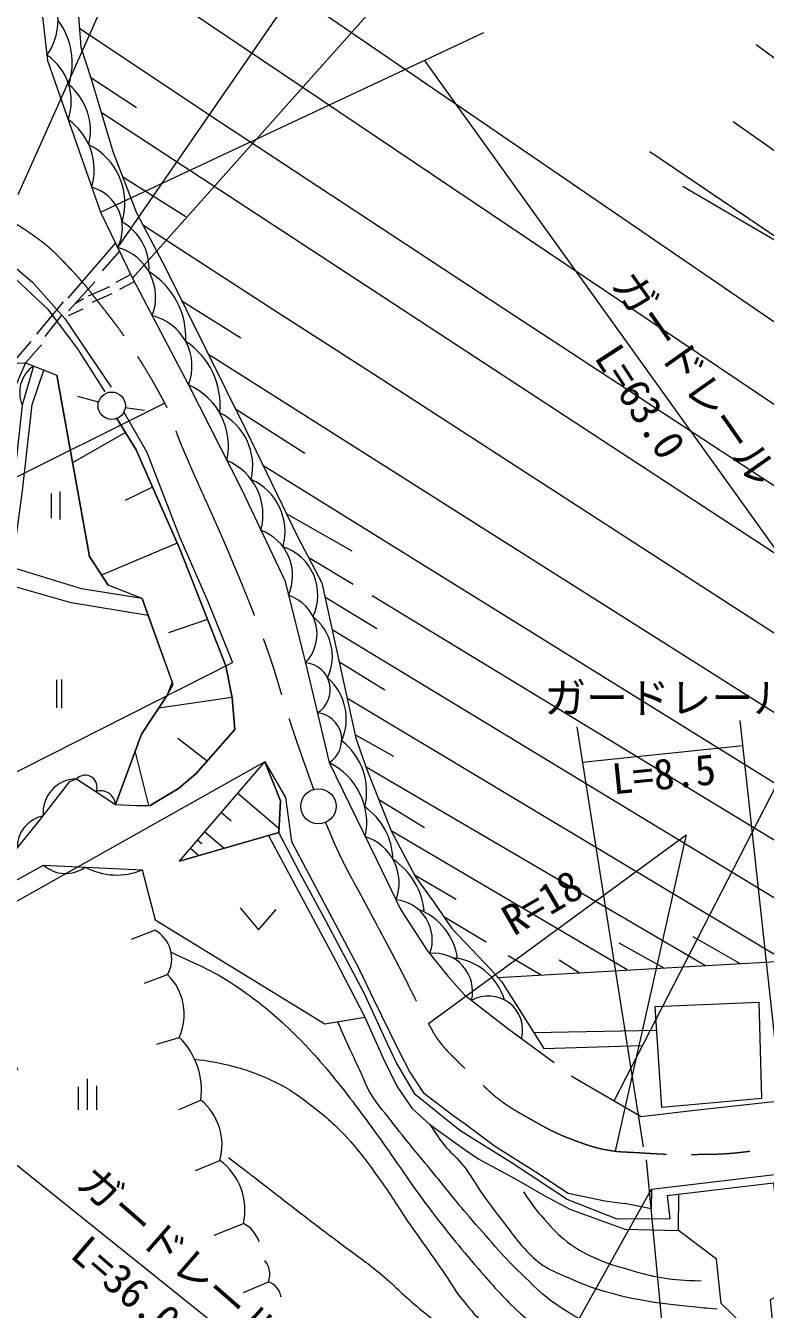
# Model space of a CAD drawing. Units: millimetres, scale not verified. Extents: x 40000 to 680000, y 20000 to 380000.
# Drawn here: x 310533 to 354782, y 242666 to 319406 of the extents above; entities that cross this region are included whole.
import ezdxf
from ezdxf.enums import TextEntityAlignment as Align

# ---------------------------------------------------------------- set-up
doc = ezdxf.new("R2010")
doc.units = ezdxf.units.MM
doc.header["$LTSCALE"] = 1000
doc.linetypes.add('CHAIN', pattern=[18.5, 12, -1.5, 3.5, -1.5])
doc.layers.add('M-BMK', color=2, linetype='CHAIN', lineweight=13)
doc.layers.add('M-WORK', color=1, linetype='Continuous', lineweight=13)
doc.styles.add('ＭＳ ゴシック', font='')
doc.styles.get('ＭＳ ゴシック').set_extended_font_data('MS Gothic')

msp = doc.modelspace()

# ---------------------------------------------------------------- linework, layer by layer
at = {"layer": 'M-BMK'}
for points, knots in [([(253834, 321363), (261135, 320063), (263012, 319738), (268876, 318598), (273494, 317700), (276070, 317140), (280684, 316218), (284504, 315454), (286644, 315028), (290468, 314289), (292289, 313937), (293319, 313786), (295134, 313408), (296886, 313044), (297877, 312875), (299610, 312432), (300730, 312146), (301355, 311966), (302443, 311575), (304053, 310998), (304904, 310536), (306419, 309742), (307306, 309278), (307747, 308920), (308593, 308385), (309697, 307688), (310362, 307364), (311402, 306576), (312171, 305993), (312528, 305574), (313196, 304878), (314131, 303902), (314567, 303274), (315402, 302211), (315976, 301481), (316276, 301054), (316793, 300283), (317664, 298986), (318110, 298228), (318841, 296847), (319333, 295916), (319427, 295312), (319838, 294342), (320943, 291732), (321658, 290311), (322760, 287700), (323513, 285916), (323929, 284915), (324617, 283105), (324873, 282432), (325008, 282051), (325236, 281367), (325571, 280361), (325713, 279783), (326033, 278772), (326660, 276796), (326899, 276165), (327753, 273750)], [0, 0, 0, 0, 1, 1, 1, 2, 2, 2, 3, 3, 3, 4, 4, 4, 5, 5, 5, 6, 6, 6, 7, 7, 7, 8, 8, 8, 9, 9, 9, 10, 10, 10, 11, 11, 11, 12, 12, 12, 13, 13, 13, 14, 14, 14, 15, 15, 15, 16, 16, 16, 17, 17, 17, 18, 18, 18, 19, 19, 19, 19]), ([(328470, 271772), (328942, 270639), (329073, 270321), (329517, 269418), (329945, 268546), (330234, 268084), (330691, 267228), (331524, 265669), (331996, 264798), (332818, 263233), (333529, 261876), (333865, 261083), (334622, 259751), (334877, 259301), (335000, 259032), (335320, 258625), (335697, 258145), (335953, 257914), (336383, 257482), (336943, 256919), (337269, 256616), (337859, 256085), (338269, 255717), (338478, 255484), (338923, 255159), (339610, 254659), (340034, 254434), (340774, 254017), (341626, 253537), (342104, 253255), (343017, 252906), (343962, 252545), (344501, 252329), (345499, 252165), (346026, 252078), (346329, 252084), (346864, 252054), (348152, 251982), (348874, 251913), (350165, 251927), (351387, 251940), (352077, 251918), (353291, 252054), (354634, 252205), (355383, 252356), (356688, 252705), (358271, 253127), (359150, 253411), (360671, 254022), (361617, 254402), (362150, 254615), (363049, 255095), (364502, 255869), (365301, 256334), (366688, 257221), (367593, 257800), (368083, 258153), (368942, 258798), (369447, 259177), (369728, 259395), (370201, 259814), (370896, 260427), (371265, 260793), (371915, 261454), (372762, 262313), (373023, 262632), (373980, 263749)], [0, 0, 0, 0, 1, 1, 1, 2, 2, 2, 3, 3, 3, 4, 4, 4, 5, 5, 5, 6, 6, 6, 7, 7, 7, 8, 8, 8, 9, 9, 9, 10, 10, 10, 11, 11, 11, 12, 12, 12, 13, 13, 13, 14, 14, 14, 15, 15, 15, 16, 16, 16, 17, 17, 17, 18, 18, 18, 19, 19, 19, 20, 20, 20, 21, 21, 21, 22, 22, 22, 22])]:
    msp.add_open_spline(points, degree=3, knots=knots, dxfattribs=at)
at = {"layer": 'M-WORK'}
for p, q in [((380679, 284333), (312825, 330748)), ((378648, 281041), (313325, 324978)), ((332796, 322112), (316933, 304303)), ((315004, 308267), (337939, 319005)), ((354240, 318290), (360025, 313969)), ((359645, 282183), (334386, 317342)), ((317173, 314497), (314436, 316293)), ((374943, 275040), (315054, 314214)), ((358168, 309934), (352848, 313648)), ((320125, 307974), (316339, 310347)), ((386285, 288467), (349838, 309800)), ((315905, 306415), (313058, 303114)), ((316142, 305929), (315105, 304756)), ((314677, 304090), (313105, 302352)), ((316818, 304539), (315931, 304049)), ((316159, 303658), (317037, 304103)), ((315551, 303787), (314276, 303234)), ((314508, 302885), (315704, 303404)), ((312772, 302891), (311185, 300971)), ((313101, 302081), (313979, 302483)), ((314001, 303076), (313508, 302797)), ((323404, 300721), (319877, 302945)), ((311693, 300828), (312705, 302091)), ((314343, 287669), (312406, 298508)), ((314891, 296907), (313649, 297243)), ((298854, 286873), (318841, 296847)), ((316493, 296580), (317633, 296418)), ((327236, 293829), (323089, 296481)), ((315990, 295929), (317140, 294044)), ((316511, 295075), (313342, 293270)), ((317140, 294044), (319732, 288171)), ((324727, 293134), (369108, 265589)), ((318124, 291813), (316482, 291022)), ((312060, 291434), (312060, 289958)), ((312584, 291561), (312584, 289879)), ((330057, 287993), (326143, 290216)), ((319597, 288478), (315070, 286563)), ((319732, 288171), (322507, 281132)), ((315470, 285955), (314343, 287669)), ((330128, 285993), (327467, 287589)), ((317505, 285155), (315470, 285955)), ((317871, 284138), (317505, 285155)), ((328435, 285251), (331545, 283372)), ((366204, 264089), (331271, 285327)), ((319354, 280022), (317871, 284138)), ((345739, 255136), (360880, 284584)), ((321412, 283910), (319085, 283118)), ((361018, 263790), (328864, 283284)), ((293160, 266308), (322903, 281328)), ((322507, 281132), (322880, 279220)), ((329277, 281391), (332019, 279693)), ((312370, 280297), (312370, 278630)), ((312671, 280328), (312671, 278614)), ((317457, 277056), (318981, 279341)), ((318981, 279341), (319354, 280022)), ((322876, 279239), (318490, 278605)), ((322880, 279220), (323054, 277321)), ((329749, 279229), (355992, 263500)), ((356026, 252659), (353267, 277873)), ((315902, 272844), (317457, 277056)), ((323054, 277321), (320737, 274697)), ((343496, 277484), (347471, 252380)), ((321396, 275443), (319644, 276799)), ((332567, 275721), (330235, 277004)), ((343831, 275369), (353431, 276373)), ((317907, 272794), (317091, 276063)), ((319746, 269467), (324841, 275395)), ((330868, 275119), (351199, 263224)), ((320737, 274697), (319679, 273797)), ((319679, 273797), (317976, 272792)), ((323232, 273523), (325696, 271405)), ((334393, 271459), (331660, 273117)), ((322243, 272372), (322818, 271877)), ((321253, 271221), (322404, 270232)), ((346519, 262954), (332395, 271278)), ((320398, 270226), (320896, 269798)), ((320826, 270723), (321075, 270510)), ((336290, 267159), (333804, 268620)), ((338084, 264613), (335548, 266126)), ((318272, 265327), (316840, 264766)), ((353255, 263342), (350467, 264937)), ((338779, 262508), (366204, 264089)), ((348681, 263079), (346045, 264558)), ((339396, 263816), (341371, 262657)), ((342440, 263561), (343662, 262789)), ((317652, 262173), (319027, 262680)), ((298428, 260554), (336781, 229837)), ((318371, 258520), (319725, 258919)), ((340920, 259212), (348280, 259350)), ((341523, 258257), (347350, 258440)), ((314222, 256443), (314222, 254601)), ((313672, 255970), (313672, 254601)), ((314779, 256033), (314779, 254594)), ((319704, 254614), (321011, 255173)), ((320691, 250974), (322153, 251570)), ((347663, 251598), (349428, 232821)), ((336781, 229837), (347966, 249843)), ((348912, 249475), (349068, 248067)), ((349579, 247380), (349600, 249556)), ((321818, 247102), (323566, 247793)), ((323561, 243680), (325061, 244313))]:
    msp.add_line(p, q, dxfattribs=at)
for points in [[(310084, 309312), (323875, 340158), (344944, 340039)], [(312489, 334618), (313364, 324530), (313840, 318126), (314436, 316293), (315745, 311888), (317155, 308226), (318933, 304846), (323702, 295248), (326797, 288867), (328251, 286092), (330279, 276803), (330935, 274929), (332395, 271278), (333852, 268529), (334942, 267005), (336022, 265439), (338380, 262955), (338994, 262267), (341523, 258257)], [(310540, 333877), (311152, 323252), (311842, 317324), (315004, 308267), (316933, 304303), (320280, 297926), (323459, 291656), (326030, 286228), (327272, 281316), (328680, 275348), (331525, 269555), (332985, 266540), (334556, 264127), (335810, 262572), (336778, 261461), (339381, 259445), (342143, 257430)], [(354731, 331636), (333735, 331798), (316036, 306146)], [(376699, 277884), (339147, 302480), (321494, 314086), (313757, 319241)], [(382801, 287824), (359327, 304135), (347864, 311866)], [(236310, 310388), (235225, 307722), (235202, 306484), (236773, 303603), (241153, 300342), (243867, 298080), (251057, 294937), (255985, 294295), (262722, 294914), (266245, 294866), (275316, 291843), (279434, 291628), (287790, 289414), (292695, 289343), (301503, 293676), (307026, 299223), (310526, 299246), (312406, 298508), (314343, 287669), (315470, 285955)], [(317537, 307500), (325050, 302641), (331891, 298229), (346198, 288996), (372907, 271741)], [(286310, 298334), (285628, 292981), (287961, 290822), (292548, 290711), (299531, 294195), (303745, 298361), (305792, 301861), (310006, 304860), (310935, 304081), (312863, 301914), (315648, 297796)], [(315283, 297525), (313653, 300080), (311892, 302413), (309603, 304573)], [(311476, 300335), (310526, 299246), (309762, 297502), (309119, 293455), (308262, 287622), (304144, 280957), (299573, 283313), (293327, 285043), (284075, 285218), (275695, 285059)], [(275750, 285924), (285178, 286192), (293427, 285924), (299908, 283942), (303961, 281746), (307508, 287650), (308905, 297740), (309763, 299241), (310857, 300526)], [(370897, 268486), (338783, 288794), (321469, 299742)], [(311000, 299060), (310326, 296720), (309802, 291958), (309255, 287006), (306898, 280650), (303327, 270556), (301795, 265489), (302002, 265172), (303716, 265743), (305255, 266568), (307128, 268187)], [(317505, 285155), (313873, 285745), (309731, 287006), (310350, 291601), (310921, 296767), (311621, 298817)], [(316400, 296296), (317764, 293946), (319763, 288803), (321427, 284979), (322903, 281328)], [(309939, 270136), (311352, 271882), (313177, 274215), (313574, 274374), (315902, 272844), (317193, 272787), (317976, 272792), (319679, 273797), (320737, 274697), (321763, 275871), (323054, 277321), (322880, 279220), (322507, 281132), (319732, 288171), (318494, 290965), (317140, 294044), (315990, 295929)], [(317871, 284138), (313251, 284905), (309495, 285984)], [(317505, 285155), (319302, 280156), (318981, 279341), (317457, 277056), (315902, 272844)], [(319746, 269467), (324841, 275395), (294940, 258594)], [(319746, 269467), (325684, 271175), (325779, 273064), (324841, 275395)], [(324841, 275395), (325779, 273064), (325684, 271175), (325069, 270999), (319746, 269467)], [(324841, 275395), (326081, 273270), (326446, 270636), (330477, 263002), (331358, 261169), (332763, 258312), (333524, 256836), (334305, 255638), (336083, 254283), (336825, 253753), (338589, 252448), (341057, 250889), (342990, 249612), (345187, 249157), (346352, 248997)], [(325069, 270999), (329072, 263513), (330819, 260132), (331922, 257690), (332744, 256001), (333626, 254682), (334719, 253708), (336763, 252244), (337636, 251641), (339762, 250499), (341588, 249451), (343079, 248658), (346383, 247454), (348774, 247401), (349579, 247380)], [(349069, 248067), (345909, 248053), (342932, 249238), (339632, 251395), (336511, 253353), (333844, 255500), (332712, 257405), (332183, 258537), (330803, 261521), (328485, 265885), (326962, 268716), (325684, 271175)], [(334622, 259751), (350043, 271029), (345795, 252123)], [(310060, 256966), (306679, 265774), (309727, 268179), (311607, 269226), (317511, 268941), (318273, 265941), (328439, 259727), (330819, 260132)], [(323366, 266677), (324456, 265355), (325524, 266572)], [(343170, 256625), (347360, 254196), (350383, 254553), (356012, 255172), (356552, 255529)], [(347966, 249843), (355848, 250785), (355848, 250356), (357301, 250428), (363919, 247452), (387226, 247916)], [(348912, 249475), (355271, 250226), (355890, 243656), (355080, 243227), (356536, 228592)], [(347966, 249843), (347956, 248675), (346352, 248997)], [(355001, 228592), (353358, 241840), (352144, 243019), (351858, 245661), (349579, 247380)]]:
    msp.add_lwpolyline(points, dxfattribs=at)
msp.add_lwpolyline([(348183, 260771), (354389, 261025), (354547, 255279), (348596, 254724)], close=True, dxfattribs=at)
for centre, radius in [((315681, 296687), 819), ((328048, 272738), 1054)]:
    msp.add_circle(centre, radius, dxfattribs=at)
for centre, radius, start, end in [((308995, 319685), 3475, 323.97101, 49.31514), ((309085, 317177), 4236, 342.14549, 36.94491), ((309960, 314899), 3305, 340.46555, 56.0546), ((310833, 313128), 3575, 346.46232, 50.30611), ((310934, 310778), 3698, 343.85152, 54.63715), ((312593, 308814), 3877, 342.83715, 63.74356), ((313793, 307316), 2530, 332.44161, 74.09131), ((314757, 304917), 3155, 356.0719, 60.75539), ((315222, 303164), 3091, 339.088, 74.73757), ((315502, 300762), 4614, 357.0155, 58.62159), ((317376, 299038), 3110, 339.03951, 76.3563), ((317642, 296732), 4522, 353.98513, 56.92439), ((312115, 297472), 1940, 125.06249, 202.81841), ((318682, 294275), 3985, 347.40313, 66.35611), ((320605, 293102), 3509, 346.4837, 64.06851), ((321205, 290158), 3524, 344.80522, 67.18373), ((322635, 289161), 3414, 344.64349, 66.13139), ((323624, 286527), 2880, 335.84959, 70.07406), ((324981, 285377), 3031, 334.6372, 71.82278), ((325520, 283018), 2442, 315.82038, 72.55681), ((325844, 281691), 3036, 335.05135, 51.85174), ((327144, 279705), 1616, 301.10502, 85.4567), ((326460, 277956), 3255, 336.28512, 48.95651), ((327831, 276717), 1611, 301.82345, 84.73826), ((327096, 273611), 3835, 346.31813, 52.32187), ((326943, 271751), 3994, 348.08372, 64.22721), ((313597, 272348), 2026, 90.63844, 185.00414), ((314092, 273889), 710, 336.48843, 136.89356), ((315042, 272800), 860, 2.99398, 110.388), ((328575, 269479), 3930, 1.34651, 55.13195), ((311989, 270241), 1973, 102.02215, 180.30249), ((329965, 268159), 2906, 339.66675, 72.23859), ((330167, 266057), 4221, 4.98063, 56.37778), ((312922, 270684), 1963, 227.95134, 306.50823), ((315972, 272569), 3941, 241.46814, 292.99143), ((332444, 264748), 2414, 340.19385, 84.15645), ((332729, 263140), 3672, 7.86959, 69.42863), ((317328, 263627), 1944, 330.87063, 61.20134), ((334995, 261673), 2275, 346.21767, 97.07488), ((335753, 260103), 3592, 17.07395, 85.06254), ((316663, 260296), 3358, 335.78657, 45.24833), ((338221, 259355), 2046, 345.60012, 119.77036), ((316615, 255758), 4435, 352.42514, 45.46139), ((318835, 252500), 3446, 344.34553, 50.8505), ((319935, 248588), 3717, 347.64931, 53.35721), ((322670, 246079), 1934, 18.66647, 62.39921), ((323823, 244758), 1315, 340.23542, 39.45622), ((324645, 243195), 1192, 9.17944, 69.61259)]:
    msp.add_arc(centre, radius, start, end, dxfattribs=at)
for points, knots in [([(319234, 264013), (321289, 263063), (322000, 262795), (323567, 261682), (324592, 260954), (325141, 260505), (326064, 259651), (327226, 258575), (327812, 257900), (328825, 256683), (329978, 255300), (330553, 254468), (331619, 253017), (332828, 251370), (333409, 250377), (334642, 248747), (335751, 247282), (336413, 246491), (337610, 245097), (338482, 244081), (338978, 243513), (339946, 242588), (340446, 242110), (340764, 241885), (341311, 241461), (341834, 241055), (342124, 240818), (342691, 240477), (343300, 240112), (343664, 239940), (344326, 239684), (345185, 239352), (345692, 239223), (346596, 239049), (347646, 238846), (348257, 238878), (349326, 238843), (350755, 238795), (351263, 238849), (352984, 238968)], [0, 0, 0, 0, 1, 1, 1, 2, 2, 2, 3, 3, 3, 4, 4, 4, 5, 5, 5, 6, 6, 6, 7, 7, 7, 8, 8, 8, 9, 9, 9, 10, 10, 10, 11, 11, 11, 12, 12, 12, 13, 13, 13, 13]), ([(351632, 240486), (349848, 240462), (349228, 240420), (347728, 240708), (346570, 240930), (345904, 241061), (344823, 241533), (343755, 242000), (343186, 242339), (342221, 242993), (341453, 243514), (341098, 243909), (340427, 244549), (339104, 245812), (338462, 246620), (337253, 247993), (336307, 249067), (335828, 249711), (334920, 250818), (334003, 251935), (333473, 252548), (332587, 253691), (332017, 254425), (331646, 254803), (331158, 255595), (330900, 256015), (330828, 256291), (330619, 256738), (330051, 257950), (329881, 258340), (329197, 259856)], [0, 0, 0, 0, 1, 1, 1, 2, 2, 2, 3, 3, 3, 4, 4, 4, 5, 5, 5, 6, 6, 6, 7, 7, 7, 8, 8, 8, 9, 9, 9, 10, 10, 10, 10]), ([(320641, 257617), (321470, 257522), (321729, 257472), (322415, 257320), (323560, 257066), (324190, 256839), (325256, 256352), (326229, 255907), (326721, 255537), (327573, 254891), (328434, 254239), (328893, 253833), (329637, 253050), (330551, 252087), (330959, 251453), (331747, 250384), (332429, 249459), (332729, 248885), (333382, 247940), (334201, 246754), (334688, 246109), (335509, 244924), (335931, 244315), (336109, 243932), (336572, 243353), (337213, 242551), (337587, 242106), (338334, 241401), (339151, 240630), (339657, 240249), (340556, 239576), (341016, 239232), (341269, 239030), (341762, 238735), (342493, 238298), (342914, 238065), (343698, 237735), (344865, 237243), (345580, 237111), (346825, 236878), (348921, 236485), (349827, 236649), (352285, 236830)], [0, 0, 0, 0, 1, 1, 1, 2, 2, 2, 3, 3, 3, 4, 4, 4, 5, 5, 5, 6, 6, 6, 7, 7, 7, 8, 8, 8, 9, 9, 9, 10, 10, 10, 11, 11, 11, 12, 12, 12, 13, 13, 13, 14, 14, 14, 14]), ([(334719, 253708), (335146, 253054), (335274, 252851), (335692, 252349), (336062, 251905), (336347, 251723), (336707, 251270), (337205, 250645), (337387, 250224), (337850, 249572), (338402, 248796), (338726, 248372), (339310, 247620), (339711, 247105), (339915, 246798), (340358, 246318), (340766, 245877), (340997, 245616), (341500, 245287), (341969, 244981), (342272, 244873), (342786, 244652), (343723, 244249), (344249, 244012), (345230, 243731), (346105, 243482), (346603, 243360), (347500, 243208), (348634, 243015), (349275, 242939), (350420, 242827), (350996, 242770), (351186, 242751), (351896, 242700)], [0, 0, 0, 0, 1, 1, 1, 2, 2, 2, 3, 3, 3, 4, 4, 4, 5, 5, 5, 6, 6, 6, 7, 7, 7, 8, 8, 8, 9, 9, 9, 10, 10, 10, 11, 11, 11, 11]), ([(322659, 251751), (323686, 250961), (323943, 250763), (324765, 250129), (325946, 249219), (326601, 248700), (327788, 247796), (328465, 247282), (328848, 246999), (329526, 246487), (330373, 245847), (330875, 245522), (331692, 244844), (332595, 244096), (333031, 243596), (333930, 242845), (334850, 242076), (335393, 241680), (336335, 240940), (336862, 240526), (337148, 240281), (337689, 239885), (338289, 239446), (338644, 239228), (339255, 238805), (340212, 238143), (340728, 237743), (341699, 237102), (342356, 236668), (342727, 236428), (343403, 236023), (344090, 235610), (344461, 235351), (345180, 234996), (345741, 234720), (346063, 234571), (346662, 234393), (347184, 234239), (347496, 234221), (348037, 234160), (348548, 234103), (348836, 234095), (349349, 234065), (350690, 233989), (351148, 234023), (352788, 234055)], [0, 0, 0, 0, 1, 1, 1, 2, 2, 2, 3, 3, 3, 4, 4, 4, 5, 5, 5, 6, 6, 6, 7, 7, 7, 8, 8, 8, 9, 9, 9, 10, 10, 10, 11, 11, 11, 12, 12, 12, 13, 13, 13, 14, 14, 14, 15, 15, 15, 15]), ([(340305, 249692), (340859, 248896), (341028, 248647), (341569, 248042), (342074, 247478), (342351, 247144), (342955, 246687), (343497, 246279), (343829, 246078), (344447, 245799), (345308, 245409), (345823, 245263), (346733, 245005), (347452, 244801), (347858, 244688), (348595, 244561), (349502, 244405), (349848, 244405), (350944, 244370)], [0, 0, 0, 0, 1, 1, 1, 2, 2, 2, 3, 3, 3, 4, 4, 4, 5, 5, 5, 6, 6, 6, 6])]:
    msp.add_open_spline(points, degree=3, knots=knots, dxfattribs=at)

# ---------------------------------------------------------------- texts
at = {"layer": 'M-WORK', "style": 'ＭＳ ゴシック'}
for s, rotation, p in [('ガードレール', 305.106, (345078, 303621)), ('L=63.0', 302.997, (344037, 299277)), ('L=8.5', 5.719, (345750, 272903)), ('R=18', 29.989, (340005, 264473)), ('ガードレール', 318.883, (313113, 249669)), ('L=36.0', 319.198, (312756, 245408))]:
    msp.add_text(s, height=1833, rotation=rotation, dxfattribs=at).set_placement(p, align=Align.BOTTOM_LEFT)
msp.add_text('ガードレール', height=1833, dxfattribs=at).set_placement((341558, 277756), align=Align.BOTTOM_LEFT)

doc.saveas('drawing.dxf')
